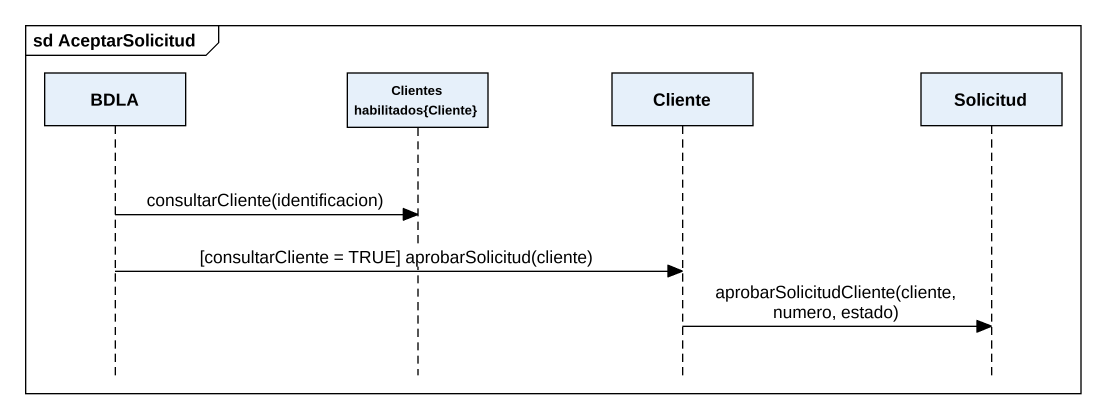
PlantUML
@startuml
mainframe sd AceptarSolicitud
hide footbox
participant BDLA
participant "Clientes habilitados{Cliente}" as Clientes_habilitados_Cliente
participant Cliente
participant Solicitud

BDLA -> Clientes_habilitados_Cliente : consultarCliente(identificacion)
BDLA -> Cliente : [consultarCliente = TRUE] aprobarSolicitud(cliente)
Cliente -> Solicitud : aprobarSolicitudCliente(cliente, numero, estado)
@enduml
